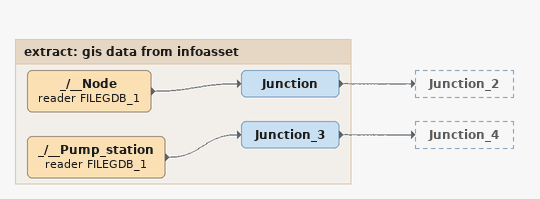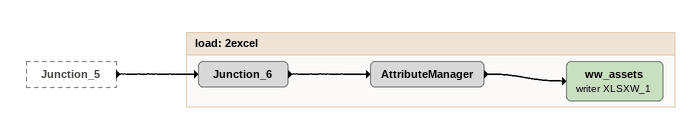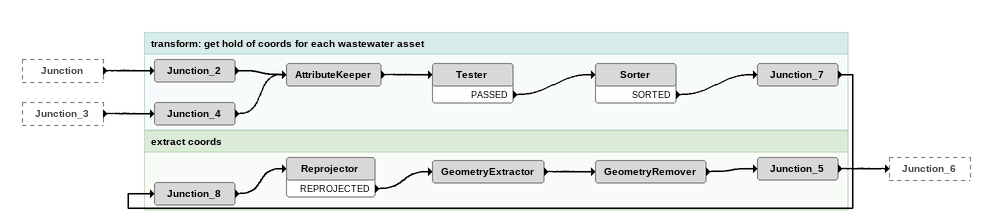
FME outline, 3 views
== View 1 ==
Bookmark: extract: gis data from infoasset
_/__Node (reader FILEGDB_1)
    -> Junction
Junction
    -> Junction_2
_/__Pump_station (reader FILEGDB_1)
    -> Junction_3
Junction_3
    -> Junction_4

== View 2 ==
Junction_5 [outside]
    -> Junction_6

Bookmark: load: 2excel
Junction_6
    -> AttributeManager
AttributeManager
    -> ww_assets (writer XLSXW_1)
ww_assets (writer XLSXW_1)

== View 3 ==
Junction [outside]
    -> Junction_2
Junction_3 [outside]
    -> Junction_4

Bookmark: transform: get hold of coords for each wastewater asset
Junction_2
    -> AttributeKeeper
Junction_4
    -> AttributeKeeper
AttributeKeeper
    -> Tester
Tester
    PASSED -> Sorter
Sorter
    SORTED -> Junction_7
Junction_7
    -> Junction_8

Bookmark: extract coords
Junction_8
    -> Reprojector
Reprojector
    REPROJECTED -> GeometryExtractor
GeometryExtractor
    -> GeometryRemover
GeometryRemover
    -> Junction_5
Junction_5
    -> Junction_6
